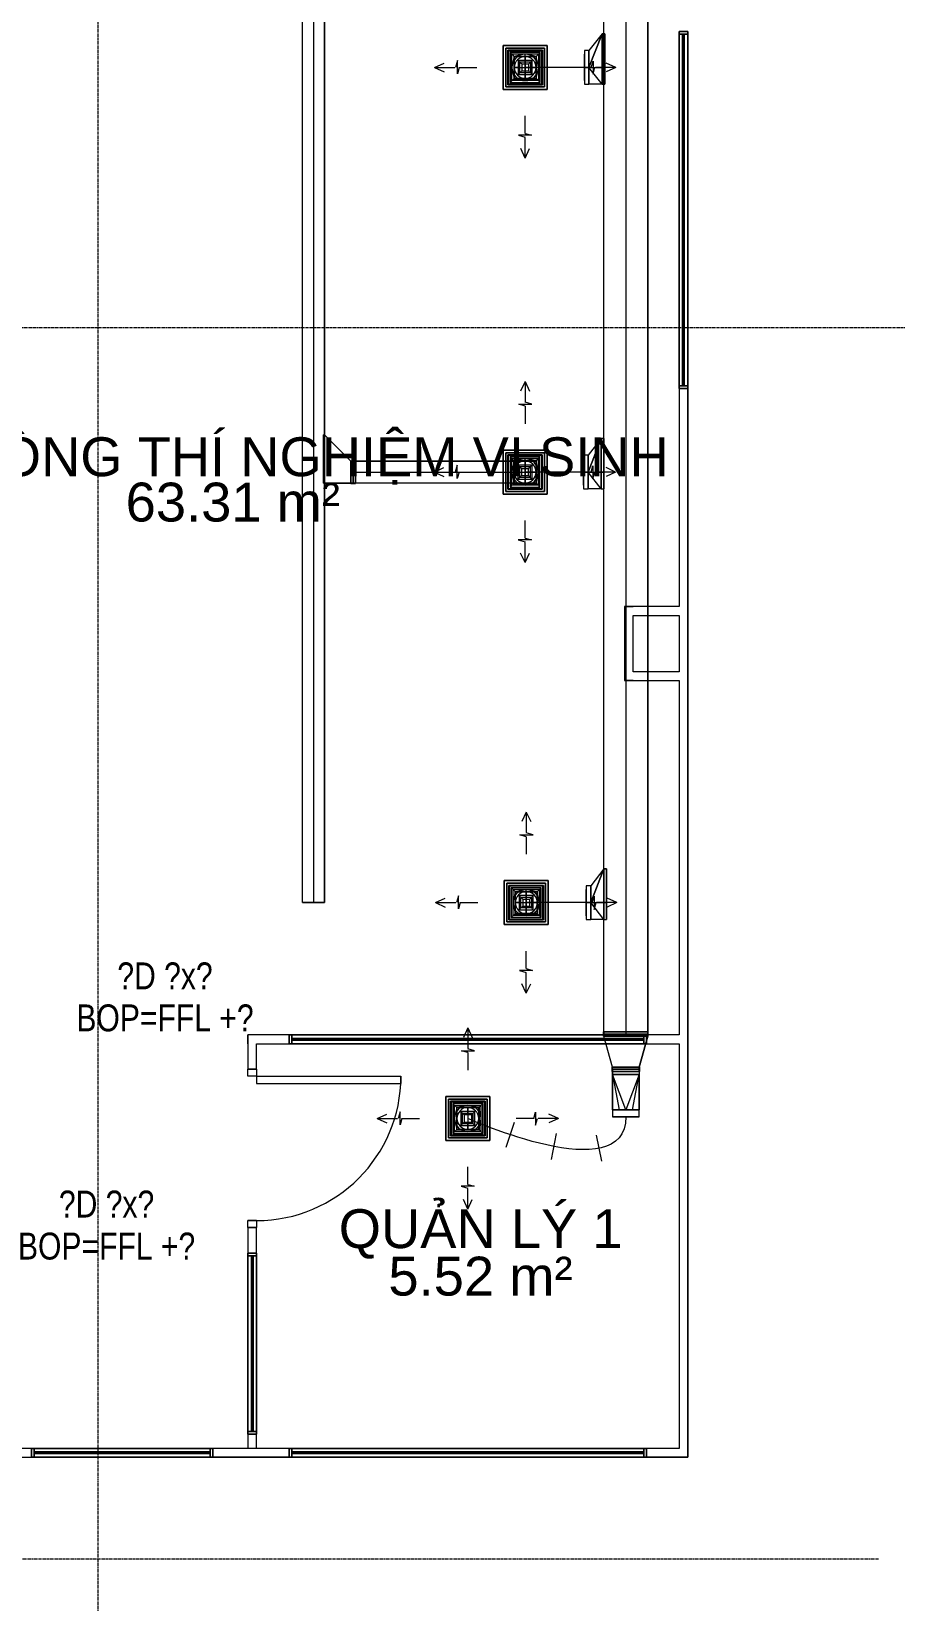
# Model space of a CAD drawing. Header units: millimetres. Extents: x -22227 to 20275, y 15053 to 61060.
# Drawn here: x 10521 to 15432, y 44196 to 53122 of the extents above; entities that cross this region are included whole.
import ezdxf

# ---------------------------------------------------------------- set-up
doc = ezdxf.new("R2010")
doc.units = ezdxf.units.MM
doc.linetypes.add('Grid Line', pattern=[22.225, 12.7, -3.175, 3.175, -3.175])
for name, color, linetype, lineweight in [('A-AREA-IDEN', 7, 'Continuous', 9), ('A-DETL-GENF', 7, 'Continuous', 5), ('A-GENM', 7, 'Continuous', 5), ('A-WALL', 7, 'Continuous', 9), ('M-HVAC-CDFF', 7, 'Continuous', 5), ('M-HVAC-DUCT', 7, 'Continuous', 18), ('M-HVAC-DUCT-CNTR', 7, 'Continuous', 5), ('M-HVAC-DUCT-IDEN', 7, 'Continuous', 9), ('S-GRID', 7, 'Continuous', 9)]:
    doc.layers.add(name, color=color, linetype=linetype, lineweight=lineweight)
for name, color, linetype, lineweight, true_color in [('A-DOOR', 5, 'Continuous', 9, 0x0000ff), ('A-FLOR', 7, 'Continuous', 9, 0x007f00), ('A-GLAZ', 7, 'Continuous', 9, 0x00007f), ('M-HVAC-DUCT-PATT', 7, 'Continuous', 5, 0x007f00)]:
    doc.layers.add(name, color=color, linetype=linetype, lineweight=lineweight, true_color=true_color)
doc.styles.add('Arial_2', font='arial.ttf', dxfattribs={"width": 0.8, "height": 153})
doc.styles.add('Arial_4', font='arial.ttf', dxfattribs={"height": 221})

# ---------------------------------------------------------------- blocks, each defined once
blk = doc.blocks.new('Cư_a đơn - _D5 _900x2200__TrongNha-1164036-MẶT BẰNG HỆ THỐNG GIÓ TƯƠI')
at = {"layer": 'A-DETL-GENF', "color": 253, "lineweight": 9, "true_color": 0xaaaaaa}
for p, q in [((410, -25), (370, -25)), ((370, -25), (370, -845)), ((410, -25), (410, -845)), ((410, -845), (370, -845))]:
    blk.add_line(p, q, dxfattribs=at)
blk.add_arc((410, -25), 820, 180, 270, dxfattribs=at)
at = {"layer": 'A-DOOR', "color": 254, "true_color": 0xccccff}
for p, q in [((-450, -25), (-450, 25)), ((-450, 25), (-410, 25)), ((-410, -25), (-410, 25)), ((410, 25), (450, 25)), ((410, -25), (410, 25)), ((450, 25), (450, -25)), ((-410, -25), (-450, -25)), ((450, -25), (410, -25))]:
    blk.add_line(p, q, dxfattribs=at)
at = {"layer": 'A-DOOR', "color": 161, "true_color": 0xaaaaff}
for p, q in [((-450, 25), (-410, 25)), ((-410, 25), (-410, -25)), ((410, -25), (410, 25)), ((410, 25), (450, 25)), ((-410, -25), (-450, -25)), ((450, -25), (410, -25))]:
    blk.add_line(p, q, dxfattribs=at)
at = {"layer": 'A-DOOR', "color": 254, "true_color": 0xe0e0ff}
for p, q in [((-450, -25), (-450, 25)), ((450, -25), (450, 25))]:
    blk.add_line(p, q, dxfattribs=at)
blk = doc.blocks.new('AK_OViewTuongPanel - 2000x1200-1199252-MẶT BẰNG HỆ THỐNG GIÓ TƯƠI')
at = {"layer": 'A-GLAZ', "true_color": 0xaaaaaa}
h = blk.add_hatch(dxfattribs=at)
h.set_pattern_fill('FP_2', color=253, style=0, pattern_type=2)
h.set_pattern_definition([(217.5, (13001.41, 47391.94), (5.44026, -166.40024), [11.4, -119.868, 11.4, -135.412, -140.335]), (217.5, (13001.41, 47391.94), (5.44026, -166.40024), [-278.079, 11.4, -128.935]), (187.5, (13001.4, 47391.94), (-152.8377, -243.7204), [11.4, -59.416, 11.4, -106.914, -45.339]), (187.5, (13001.4, 47391.94), (-152.8377, -243.7204), [-189.128, 11.4, -33.939]), (147.5, (13107.63, 47391.94), (-268.9374, -0.48855), [11.4, -31.78, 11.4, -144.048, -202.946]), (147.5, (13107.63, 47391.94), (-268.9374, -0.48855), [-198.628, 11.4, -191.546]), (137.5, (13107.63, 47391.94), (-259.6092, -75.7959), [11.4, -10.19, 11.4, -90.505, -116.586]), (137.5, (13107.63, 47391.94), (-259.6092, -75.7959), [-123.495, 11.4, -105.186])])
h.paths.add_polyline_path([(-1015, 25), (-1015, -25), (-1000, -25), (-1000, 25)])
h.paths.add_polyline_path([(1015, 25), (1000, 25), (1000, -25), (1015, -25)])
at = {"layer": 'A-GLAZ', "color": 9, "true_color": 0xaaaad4}
for p, q in [((-1015, 25), (-1015, -25)), ((-1000, 25), (-1015, 25)), ((-1000, -25), (-1000, 25)), ((1000, 25), (-1000, 25)), ((1000, 5), (-1000, 5)), ((-1000, 5), (-1000, -5)), ((1015, 25), (1000, 25)), ((1000, 25), (1000, -25)), ((1000, -5), (1000, 5)), ((1015, -25), (1015, 25)), ((-1015, -25), (-1000, -25)), ((-1000, -5), (1000, -5)), ((-1000, -25), (1000, -25)), ((1000, -25), (1015, -25))]:
    blk.add_line(p, q, dxfattribs=at)
at = {"layer": 'A-GLAZ', "color": 7, "true_color": 0xececf5}
for p, q in [((-1015, -25), (-1015, 25)), ((-1000, -5), (-1000, 5)), ((-1000, 5), (-1000, -5)), ((1000, 5), (1000, -5)), ((1000, -5), (1000, 5)), ((1015, 25), (1015, -25))]:
    blk.add_line(p, q, dxfattribs=at)
at = {"layer": 'A-GLAZ', "color": 254, "true_color": 0xe0e0ef}
for p, q in [((-1015, 25), (-1000, 25)), ((-1000, 25), (-1000, 5)), ((1000, 25), (1015, 25)), ((1000, 5), (1000, 25)), ((-1000, -25), (-1015, -25)), ((-1000, -5), (-1000, -25)), ((1000, -25), (1000, -5)), ((1015, -25), (1000, -25))]:
    blk.add_line(p, q, dxfattribs=at)
at = {"layer": 'A-GLAZ', "color": 254, "true_color": 0xcccce5}
for p, q in [((-1000, 25), (1000, 25)), ((-1000, 5), (1000, 5)), ((1000, -5), (-1000, -5)), ((1000, -25), (-1000, -25))]:
    blk.add_line(p, q, dxfattribs=at)
blk = doc.blocks.new('AK_OViewTuongPanel - 2000x1200-V4-MẶT BẰNG HỆ THỐNG GIÓ TƯƠI')
at = {"layer": 'A-GLAZ', "color": 9, "true_color": 0xaaaad4}
for p, q in [((-1015, 25), (-1015, -25)), ((-1000, 25), (-1015, 25)), ((-1000, -25), (-1000, 25)), ((1000, 25), (-1000, 25)), ((1000, 5), (-1000, 5)), ((-1000, 5), (-1000, -5)), ((1015, 25), (1000, 25)), ((1000, 25), (1000, -25)), ((1000, -5), (1000, 5)), ((1015, -25), (1015, 25)), ((-1015, -25), (-1000, -25)), ((-1000, -5), (1000, -5)), ((-1000, -25), (1000, -25)), ((1000, -25), (1015, -25))]:
    blk.add_line(p, q, dxfattribs=at)
at = {"layer": 'A-GLAZ', "color": 7, "true_color": 0xececf5}
for p, q in [((-1015, -25), (-1015, 25)), ((-1000, -5), (-1000, 5)), ((-1000, 5), (-1000, -5)), ((1000, 5), (1000, -5)), ((1000, -5), (1000, 5)), ((1015, 25), (1015, -25))]:
    blk.add_line(p, q, dxfattribs=at)
at = {"layer": 'A-GLAZ', "color": 254, "true_color": 0xe0e0ef}
for p, q in [((-1015, 25), (-1000, 25)), ((-1000, 25), (-1000, 5)), ((1000, 25), (1015, 25)), ((1000, 5), (1000, 25)), ((-1000, -25), (-1015, -25)), ((-1000, -5), (-1000, -25)), ((1000, -25), (1000, -5)), ((1015, -25), (1000, -25))]:
    blk.add_line(p, q, dxfattribs=at)
at = {"layer": 'A-GLAZ', "color": 254, "true_color": 0xcccce5}
for p, q in [((-1000, 25), (1000, 25)), ((-1000, 5), (1000, 5)), ((1000, -5), (-1000, -5)), ((1000, -25), (-1000, -25))]:
    blk.add_line(p, q, dxfattribs=at)
blk = doc.blocks.new('AK_OViewTuongPanel - 1000x1200-V5-MẶT BẰNG HỆ THỐNG GIÓ TƯƠI')
at = {"layer": 'A-GLAZ', "color": 254, "true_color": 0xe0e0ef}
for p, q in [((-515, 25), (-500, 25)), ((-500, 25), (-500, 5)), ((500, 25), (515, 25)), ((500, 5), (500, 25)), ((-500, -25), (-515, -25)), ((-500, -5), (-500, -25)), ((500, -25), (500, -5)), ((515, -25), (500, -25))]:
    blk.add_line(p, q, dxfattribs=at)
at = {"layer": 'A-GLAZ', "color": 7, "true_color": 0xececf5}
for p, q in [((-515, -25), (-515, 25)), ((-500, -5), (-500, 5)), ((-500, 5), (-500, -5)), ((500, 5), (500, -5)), ((500, -5), (500, 5)), ((515, 25), (515, -25))]:
    blk.add_line(p, q, dxfattribs=at)
at = {"layer": 'A-GLAZ', "color": 9, "true_color": 0xaaaad4}
for p, q in [((-515, 25), (-515, -25)), ((-500, 25), (-515, 25)), ((500, 25), (-500, 25)), ((-500, -25), (-500, 25)), ((500, 5), (-500, 5)), ((-500, 5), (-500, -5)), ((515, 25), (500, 25)), ((500, 25), (500, -25)), ((500, -5), (500, 5)), ((515, -25), (515, 25)), ((-515, -25), (-500, -25)), ((-500, -5), (500, -5)), ((-500, -25), (500, -25)), ((500, -25), (515, -25))]:
    blk.add_line(p, q, dxfattribs=at)
at = {"layer": 'A-GLAZ', "color": 254, "true_color": 0xcccce5}
for p, q in [((-500, 25), (500, 25)), ((-500, 5), (500, 5)), ((500, -5), (-500, -5)), ((500, -25), (-500, -25))]:
    blk.add_line(p, q, dxfattribs=at)
blk = doc.blocks.new('AK_OViewTuongPanel - 1000x1200-V26-MẶT BẰNG HỆ THỐNG GIÓ TƯƠI')
at = {"layer": 'A-GLAZ', "true_color": 0xaaaaaa}
h = blk.add_hatch(dxfattribs=at)
h.set_pattern_fill('FP_9', color=253, style=0, pattern_type=2)
h.set_pattern_definition([(307.5, (-45661.94, 11776.41), (166.40024, 5.44026), [11.4, -119.868, 11.4, -135.412, -140.335]), (307.5, (-45661.94, 11776.41), (166.40024, 5.44026), [-278.079, 11.4, -128.935]), (277.5, (-45661.94, 11776.4), (243.7204, -152.8377), [11.4, -59.416, 11.4, -106.914, -45.339]), (277.5, (-45661.94, 11776.4), (243.7204, -152.8377), [-189.128, 11.4, -33.939]), (237.5, (-45661.94, 11882.63), (0.48855, -268.9374), [11.4, -31.78, 11.4, -144.048, -202.946]), (237.5, (-45661.94, 11882.63), (0.48855, -268.9374), [-198.628, 11.4, -191.546]), (227.5, (-45661.94, 11882.63), (75.7959, -259.6092), [11.4, -10.19, 11.4, -90.505, -116.586]), (227.5, (-45661.94, 11882.63), (75.7959, -259.6092), [-123.495, 11.4, -105.186])])
h.paths.add_polyline_path([(-515, -25), (-500, -25), (-500, 25), (-515, 25)])
h.paths.add_polyline_path([(500, 25), (500, -25), (515, -25), (515, 25)])
at = {"layer": 'A-GLAZ', "color": 254, "true_color": 0xe0e0ef}
for p, q in [((-515, 25), (-500, 25)), ((-500, 25), (-500, 5)), ((500, 25), (515, 25)), ((500, 5), (500, 25)), ((-500, -25), (-515, -25)), ((-500, -5), (-500, -25)), ((500, -25), (500, -5)), ((515, -25), (500, -25))]:
    blk.add_line(p, q, dxfattribs=at)
at = {"layer": 'A-GLAZ', "color": 7, "true_color": 0xececf5}
for p, q in [((-515, -25), (-515, 25)), ((-500, -5), (-500, 5)), ((-500, 5), (-500, -5)), ((500, 5), (500, -5)), ((500, -5), (500, 5)), ((515, 25), (515, -25))]:
    blk.add_line(p, q, dxfattribs=at)
at = {"layer": 'A-GLAZ', "color": 9, "true_color": 0xaaaad4}
for p, q in [((-515, 25), (-515, -25)), ((-500, 25), (-515, 25)), ((500, 25), (-500, 25)), ((-500, -25), (-500, 25)), ((500, 5), (-500, 5)), ((-500, 5), (-500, -5)), ((515, 25), (500, 25)), ((500, 25), (500, -25)), ((500, -5), (500, 5)), ((515, -25), (515, 25)), ((-515, -25), (-500, -25)), ((-500, -5), (500, -5)), ((-500, -25), (500, -25)), ((500, -25), (515, -25))]:
    blk.add_line(p, q, dxfattribs=at)
at = {"layer": 'A-GLAZ', "color": 254, "true_color": 0xcccce5}
for p, q in [((-500, 25), (500, 25)), ((-500, 5), (500, 5)), ((500, -5), (-500, -5)), ((500, -25), (-500, -25))]:
    blk.add_line(p, q, dxfattribs=at)
blk = doc.blocks.new('AK_OViewTuongPanel - 2000x1200-V29-MẶT BẰNG HỆ THỐNG GIÓ TƯƠI')
at = {"layer": 'A-GLAZ', "color": 9, "true_color": 0xaaaad4}
for p, q in [((-1015, 25), (-1015, -25)), ((-1000, 25), (-1015, 25)), ((-1000, -25), (-1000, 25)), ((1000, 25), (-1000, 25)), ((1000, 5), (-1000, 5)), ((-1000, 5), (-1000, -5)), ((1015, 25), (1000, 25)), ((1000, 25), (1000, -25)), ((1000, -5), (1000, 5)), ((1015, -25), (1015, 25)), ((-1015, -25), (-1000, -25)), ((-1000, -5), (1000, -5)), ((-1000, -25), (1000, -25)), ((1000, -25), (1015, -25))]:
    blk.add_line(p, q, dxfattribs=at)
at = {"layer": 'A-GLAZ', "color": 7, "true_color": 0xececf5}
for p, q in [((-1015, -25), (-1015, 25)), ((-1000, -5), (-1000, 5)), ((-1000, 5), (-1000, -5)), ((1000, 5), (1000, -5)), ((1000, -5), (1000, 5)), ((1015, 25), (1015, -25))]:
    blk.add_line(p, q, dxfattribs=at)
at = {"layer": 'A-GLAZ', "color": 254, "true_color": 0xe0e0ef}
for p, q in [((-1015, 25), (-1000, 25)), ((-1000, 25), (-1000, 5)), ((1000, 25), (1015, 25)), ((1000, 5), (1000, 25)), ((-1000, -25), (-1015, -25)), ((-1000, -5), (-1000, -25)), ((1000, -25), (1000, -5)), ((1015, -25), (1000, -25))]:
    blk.add_line(p, q, dxfattribs=at)
at = {"layer": 'A-GLAZ', "color": 254, "true_color": 0xcccce5}
for p, q in [((-1000, 25), (1000, 25)), ((-1000, 5), (1000, 5)), ((1000, -5), (-1000, -5)), ((1000, -25), (-1000, -25))]:
    blk.add_line(p, q, dxfattribs=at)
blk = doc.blocks.new('AK-SGS-M3-A_rvt-1-MẶT BẰNG HỆ THỐNG GIÓ TƯƠI')
at = {"layer": 'A-WALL', "color": 7, "true_color": 0xececec}
for p, q in [((14201.4, 53121.9), (14201.4, 53106.9)), ((14251.4, 53106.9), (14251.4, 53121.9)), ((14201.4, 51106.9), (14201.4, 51091.9)), ((14251.4, 51091.9), (14201.4, 51091.9)), ((14251.4, 51091.9), (14251.4, 51106.9)), ((12001.4, 47416.9), (11986.4, 47416.9)), ((11986.4, 47366.9), (11986.4, 47416.9)), ((14016.4, 47416.9), (14001.4, 47416.9)), ((14016.4, 47416.9), (14016.4, 47366.9)), ((11986.4, 47366.9), (12001.4, 47366.9)), ((14001.4, 47366.9), (14016.4, 47366.9)), ((11751.4, 46176.9), (11751.4, 46161.9)), ((11751.4, 46176.9), (11801.4, 46176.9)), ((11801.4, 46161.9), (11801.4, 46176.9)), ((11751.4, 45161.9), (11751.4, 45146.9)), ((11801.4, 45146.9), (11751.4, 45146.9)), ((11801.4, 45146.9), (11801.4, 45161.9)), ((10521.4, 45016.9), (10521.4, 45066.9)), ((10536.4, 45066.9), (10521.4, 45066.9)), ((10521.4, 45016.9), (10536.4, 45016.9)), ((11551.4, 45066.9), (11536.4, 45066.9)), ((11536.4, 45016.9), (11551.4, 45016.9)), ((11551.4, 45066.9), (11551.4, 45016.9)), ((11986.4, 45016.9), (11986.4, 45066.9)), ((12001.4, 45066.9), (11986.4, 45066.9)), ((11986.4, 45016.9), (12001.4, 45016.9)), ((14016.4, 45066.9), (14001.4, 45066.9)), ((14001.4, 45016.9), (14016.4, 45016.9)), ((14016.4, 45066.9), (14016.4, 45016.9))]:
    blk.add_line(p, q, dxfattribs=at)
at = {"layer": 'A-WALL', "color": 254, "true_color": 0xe0e0e0}
for p, q in [((14201.4, 53106.9), (14201.4, 53121.9)), ((14251.4, 53121.9), (14251.4, 53106.9)), ((14201.4, 53106.9), (14201.4, 51106.9)), ((14251.4, 51106.9), (14251.4, 53106.9)), ((14201.4, 51091.9), (14201.4, 51106.9)), ((14251.4, 51091.9), (14201.4, 51091.9)), ((14251.4, 51106.9), (14251.4, 51091.9)), ((11986.4, 47366.9), (11986.4, 47416.9)), ((11986.4, 47416.9), (12001.4, 47416.9)), ((14001.4, 47416.9), (12001.4, 47416.9)), ((14001.4, 47416.9), (14016.4, 47416.9)), ((14016.4, 47416.9), (14016.4, 47366.9)), ((12001.4, 47366.9), (11986.4, 47366.9)), ((12001.4, 47366.9), (14001.4, 47366.9)), ((14016.4, 47366.9), (14001.4, 47366.9)), ((11801.4, 47221.9), (11751.4, 47221.9)), ((11751.4, 46321.9), (11801.4, 46321.9)), ((11751.4, 46176.9), (11801.4, 46176.9)), ((11751.4, 46161.9), (11751.4, 46176.9)), ((11751.4, 46161.9), (11751.4, 45161.9)), ((11801.4, 46176.9), (11801.4, 46161.9)), ((11801.4, 45161.9), (11801.4, 46161.9)), ((11751.4, 45146.9), (11751.4, 45161.9)), ((11801.4, 45146.9), (11751.4, 45146.9)), ((11801.4, 45161.9), (11801.4, 45146.9)), ((10521.4, 45016.9), (10521.4, 45066.9)), ((10521.4, 45066.9), (10536.4, 45066.9)), ((10536.4, 45016.9), (10521.4, 45016.9)), ((11536.4, 45066.9), (10536.4, 45066.9)), ((10536.4, 45016.9), (11536.4, 45016.9)), ((11536.4, 45066.9), (11551.4, 45066.9)), ((11551.4, 45016.9), (11536.4, 45016.9)), ((11551.4, 45066.9), (11551.4, 45016.9)), ((11801.4, 45066.9), (11751.4, 45066.9)), ((11986.4, 45016.9), (11986.4, 45066.9)), ((11986.4, 45066.9), (12001.4, 45066.9)), ((12001.4, 45016.9), (11986.4, 45016.9)), ((14001.4, 45066.9), (12001.4, 45066.9)), ((12001.4, 45016.9), (14001.4, 45016.9)), ((14001.4, 45066.9), (14016.4, 45066.9)), ((14016.4, 45016.9), (14001.4, 45016.9)), ((14016.4, 45066.9), (14016.4, 45016.9))]:
    blk.add_line(p, q, dxfattribs=at)
at = {"layer": 'A-WALL', "color": 254, "true_color": 0xcccccc}
for p, q in [((14201.4, 51106.9), (14201.4, 53106.9)), ((14251.4, 53106.9), (14251.4, 51106.9)), ((14201.4, 51091.9), (14201.4, 49851.9)), ((14251.4, 45016.9), (14251.4, 51091.9)), ((13891.4, 49851.9), (13941.4, 49851.9)), ((13891.4, 49851.9), (13891.4, 49431.9)), ((14201.4, 49851.9), (13941.4, 49851.9)), ((13941.4, 49481.9), (13941.4, 49801.9)), ((13941.4, 49801.9), (14201.4, 49801.9)), ((14201.4, 49801.9), (14201.4, 49481.9)), ((14201.4, 49481.9), (13941.4, 49481.9)), ((13941.4, 49431.9), (13891.4, 49431.9)), ((13941.4, 49431.9), (14201.4, 49431.9)), ((14201.4, 49431.9), (14201.4, 47416.9)), ((11986.4, 47416.9), (11751.4, 47416.9)), ((11751.4, 47366.9), (11751.4, 47416.9)), ((12001.4, 47416.9), (14001.4, 47416.9)), ((14201.4, 47416.9), (14016.4, 47416.9)), ((11751.4, 47366.9), (11751.4, 47221.9)), ((11801.4, 47366.9), (11986.4, 47366.9)), ((11801.4, 47221.9), (11801.4, 47366.9)), ((14001.4, 47366.9), (12001.4, 47366.9)), ((14016.4, 47366.9), (14201.4, 47366.9)), ((14201.4, 47366.9), (14201.4, 45066.9)), ((11751.4, 46321.9), (11751.4, 46176.9)), ((11801.4, 46176.9), (11801.4, 46321.9)), ((11751.4, 45161.9), (11751.4, 46161.9)), ((11801.4, 46161.9), (11801.4, 45161.9)), ((11751.4, 45146.9), (11751.4, 45066.9)), ((11801.4, 45066.9), (11801.4, 45146.9)), ((10536.4, 45066.9), (11536.4, 45066.9)), ((11536.4, 45016.9), (10536.4, 45016.9)), ((11751.4, 45066.9), (11551.4, 45066.9)), ((11551.4, 45016.9), (11986.4, 45016.9)), ((11986.4, 45066.9), (11801.4, 45066.9)), ((12001.4, 45066.9), (14001.4, 45066.9)), ((14001.4, 45016.9), (12001.4, 45016.9)), ((14201.4, 45066.9), (14016.4, 45066.9)), ((14016.4, 45016.9), (14201.4, 45016.9)), ((14251.4, 45016.9), (14201.4, 45016.9))]:
    blk.add_line(p, q, dxfattribs=at)
at = {"layer": 'A-WALL', "color": 253, "true_color": 0xaaaaaa}
for p, q in [((14201.4, 51091.9), (14201.4, 49851.9)), ((14251.4, 45016.9), (14251.4, 51091.9)), ((13941.4, 49851.9), (13891.4, 49851.9)), ((13891.4, 49851.9), (13891.4, 49431.9)), ((14201.4, 49851.9), (13941.4, 49851.9)), ((13941.4, 49481.9), (13941.4, 49801.9)), ((13941.4, 49801.9), (14201.4, 49801.9)), ((14201.4, 49801.9), (14201.4, 49481.9)), ((14201.4, 49481.9), (13941.4, 49481.9)), ((13891.4, 49431.9), (13941.4, 49431.9)), ((13941.4, 49431.9), (14201.4, 49431.9)), ((14201.4, 49431.9), (14201.4, 47416.9)), ((11986.4, 47416.9), (11751.4, 47416.9)), ((11751.4, 47416.9), (11751.4, 47366.9)), ((14201.4, 47416.9), (14016.4, 47416.9)), ((11751.4, 47366.9), (11751.4, 47221.9)), ((11801.4, 47366.9), (11986.4, 47366.9)), ((11801.4, 47221.9), (11801.4, 47366.9)), ((14016.4, 47366.9), (14201.4, 47366.9)), ((14201.4, 47366.9), (14201.4, 45066.9)), ((11751.4, 47221.9), (11801.4, 47221.9)), ((11751.4, 46321.9), (11751.4, 46176.9)), ((11801.4, 46321.9), (11751.4, 46321.9)), ((11801.4, 46176.9), (11801.4, 46321.9)), ((11751.4, 45146.9), (11751.4, 45066.9)), ((11801.4, 45066.9), (11801.4, 45146.9)), ((10521.4, 45066.9), (10238.9, 45066.9)), ((10238.9, 45016.9), (10521.4, 45016.9)), ((11751.4, 45066.9), (11551.4, 45066.9)), ((11551.4, 45016.9), (11986.4, 45016.9)), ((11986.4, 45066.9), (11801.4, 45066.9)), ((14201.4, 45066.9), (14016.4, 45066.9)), ((14016.4, 45016.9), (14201.4, 45016.9)), ((14201.4, 45016.9), (14251.4, 45016.9))]:
    blk.add_line(p, q, dxfattribs=at)
at = {"layer": 'A-DOOR', "color": 9, "lineweight": 9, "true_color": 0xaaaad4, "rotation": 89.9999999999999}
blk.add_blockref('Cư_a đơn - _D5 _900x2200__TrongNha-1164036-MẶT BẰNG HỆ THỐNG GIÓ TƯƠI', (11776.4, 46771.9), dxfattribs=at)
at = {"layer": 'A-GLAZ', "color": 9, "lineweight": 9, "true_color": 0xaaaad4}
for name, p, rotation in [('AK_OViewTuongPanel - 2000x1200-V29-MẶT BẰNG HỆ THỐNG GIÓ TƯƠI', (14226.4, 52106.9), 89.99999999999993), ('AK_OViewTuongPanel - 2000x1200-1199252-MẶT BẰNG HỆ THỐNG GIÓ TƯƠI', (13001.4, 47391.9), 180), ('AK_OViewTuongPanel - 1000x1200-V26-MẶT BẰNG HỆ THỐNG GIÓ TƯƠI', (11776.4, 45661.9), 89.9999999999999), ('AK_OViewTuongPanel - 2000x1200-V4-MẶT BẰNG HỆ THỐNG GIÓ TƯƠI', (13001.4, 45041.9), 180)]:
    blk.add_blockref(name, p, dxfattribs=dict(at, rotation=rotation))
blk.add_blockref('AK_OViewTuongPanel - 1000x1200-V5-MẶT BẰNG HỆ THỐNG GIÓ TƯƠI', (11036.4, 45041.9), dxfattribs=at)
blk = doc.blocks.new('01_DSC_SAD_Asli_1 ROD Connector_Horizontal_ - FAF 250X250-2073749-MẶT BẰNG HỆ THỐNG GIÓ TƯƠI')
at = {"layer": 'A-GENM', "color": 4, "true_color": 0x00ffff}
for p, q in [((0, 515), (-25.4, 460.6)), ((0, 515), (25.4, 460.6)), ((0, 515), (0, 400)), ((-36.1, 385.4), (38.7, 385.4)), ((0, 375), (-36.1, 385.4)), ((38.7, 385.4), (0, 396.4)), ((0, 375), (0, 275)), ((-515, 0), (-460.6, 25.4)), ((-385.4, 38.7), (-396.4, 0)), ((-385.4, -36.1), (-385.4, 38.7)), ((375, 0), (385.4, 36.1)), ((385.4, 36.1), (385.4, -38.7)), ((515, 0), (460.6, 25.4)), ((-515, 0), (-460.6, -25.4)), ((-515, 0), (-400, 0)), ((-375, 0), (-385.4, -36.1)), ((-375, 0), (-275, 0)), ((375, 0), (275, 0)), ((385.4, -38.7), (396.4, 0)), ((515, 0), (400, 0)), ((515, 0), (460.6, -25.4)), ((0, -375), (0, -275)), ((-38.7, -385.4), (0, -396.4)), ((36.1, -385.4), (-38.7, -385.4)), ((0, -375), (36.1, -385.4)), ((0, -515), (0, -400)), ((0, -515), (-25.4, -460.6)), ((0, -515), (25.4, -460.6))]:
    blk.add_line(p, q, dxfattribs=at)
at = {"layer": 'M-HVAC-CDFF', "color": 4, "true_color": 0x00ffff}
for p, q in [((125, 125), (-125, 125)), ((-125, 125), (-125, -125)), ((-125, -125), (-125, 125)), ((-125, 125), (125, 125)), ((110, 110), (-110, 110)), ((-110, 110), (-110, -110)), ((-110, -110), (-110, 110)), ((-110, 110), (110, 110)), ((98, 98), (-98, 98)), ((-98, 98), (-98, -98)), ((-98, -98), (-98, 98)), ((-98, 98), (98, 98)), ((-95, -95), (-95, 95)), ((-95, 95), (95, 95)), ((95, 95), (-95, 95)), ((-95, 95), (-95, -95)), ((-95, -95), (-95, 95)), ((-95, 95), (95, 95)), ((95, 95), (-95, 95)), ((-95, 95), (-95, -95)), ((95, 95), (95, -95)), ((95, -95), (95, 95)), ((95, 95), (95, -95)), ((95, -95), (95, 95)), ((98, -98), (98, 98)), ((98, 98), (98, -98)), ((110, -110), (110, 110)), ((110, 110), (110, -110)), ((125, -125), (125, 125)), ((125, 125), (125, -125)), ((-85, 85), (-85, -85)), ((85, 85), (-85, 85)), ((-75, -75), (-75, 75)), ((-75, -75), (-75, 75)), ((75, 75), (-75, 75)), ((75, 75), (-75, 75)), ((-65, 65), (-65, -65)), ((-65, 65), (65, 65)), ((-40, 40), (-40, -40)), ((40, 40), (-40, 40)), ((-30, -30), (-30, 30)), ((-30, -30), (-30, 30)), ((30, 30), (-30, 30)), ((30, 30), (-30, 30)), ((-20, 20), (-20, -20)), ((-20, 20), (20, 20)), ((20, -20), (20, 20)), ((30, 30), (30, -30)), ((30, 30), (30, -30)), ((40, -40), (40, 40)), ((65, -65), (65, 65)), ((75, 75), (75, -75)), ((75, 75), (75, -75)), ((85, -85), (85, 85)), ((-85, -85), (85, -85)), ((75, -75), (-75, -75)), ((75, -75), (-75, -75)), ((-65, -65), (65, -65)), ((-40, -40), (40, -40)), ((30, -30), (-30, -30)), ((30, -30), (-30, -30)), ((-20, -20), (20, -20)), ((-125, -125), (125, -125)), ((125, -125), (-125, -125)), ((-110, -110), (110, -110)), ((110, -110), (-110, -110)), ((-98, -98), (98, -98)), ((98, -98), (-98, -98)), ((95, -95), (-95, -95)), ((-95, -95), (95, -95)), ((95, -95), (-95, -95)), ((-95, -95), (95, -95))]:
    blk.add_line(p, q, dxfattribs=at)
for points in [[(-75, 75), (-76.2, 76.2), (-79.1, 79.1), (-82.9, 82.9), (-85, 85)], [(-75, 75), (-72.7, 72.7), (-68.7, 68.7), (-66, 66), (-65, 65)], [(-30, 30), (-31.2, 31.2), (-34.1, 34.1), (-37.9, 37.9), (-40, 40)], [(-30, 30), (-27.7, 27.7), (-23.7, 23.7), (-21, 21), (-20, 20)], [(20, 20), (21, 21), (23.7, 23.7), (27.7, 27.7), (30, 30)], [(40, 40), (37.9, 37.9), (34.1, 34.1), (31.2, 31.2), (30, 30)], [(65, 65), (66, 66), (68.7, 68.7), (72.7, 72.7), (75, 75)], [(85, 85), (82.9, 82.9), (79.1, 79.1), (76.2, 76.2), (75, 75)], [(-75, -75), (-76.2, -76.2), (-79.1, -79.1), (-82.9, -82.9), (-85, -85)], [(-75, -75), (-72.7, -72.7), (-68.7, -68.7), (-66, -66), (-65, -65)], [(-30, -30), (-31.2, -31.2), (-34.1, -34.1), (-37.9, -37.9), (-40, -40)], [(-30, -30), (-27.7, -27.7), (-23.7, -23.7), (-21, -21), (-20, -20)], [(30, -30), (27.7, -27.7), (23.7, -23.7), (21, -21), (20, -20)], [(30, -30), (31.2, -31.2), (34.1, -34.1), (37.9, -37.9), (40, -40)], [(75, -75), (72.7, -72.7), (68.7, -68.7), (66, -66), (65, -65)], [(75, -75), (76.2, -76.2), (79.1, -79.1), (82.9, -82.9), (85, -85)]]:
    blk.add_open_spline(points, degree=3, dxfattribs=at)
blk = doc.blocks.new('ConThu_ChuNhat_NepC1 - L200-2246191-MẶT BẰNG HỆ THỐNG GIÓ TƯƠI')
at = {"layer": 'M-HVAC-DUCT', "color": 4, "true_color": 0x00ffff}
for p, q in [((0, 75), (175, 125)), ((0, 75), (175, 125)), ((175, 127), (175, -127)), ((175, -127), (175, 127)), ((200, 127), (175, 127)), ((175, 127), (200, 127)), ((175, 125), (175, -125)), ((175, -125), (175, 125)), ((200, 125), (175, 125)), ((175, 125), (200, 125)), ((175, -125), (175, 125)), ((175, 125), (175, -125)), ((200, 127), (200, -127)), ((200, -127), (200, 127)), ((200, 125), (200, -125)), ((200, -125), (200, 125)), ((-25, -77), (-25, 77)), ((-25, 77), (-25, -77)), ((-25, 77), (0, 77)), ((-25, 77), (0, 77)), ((-25, -75), (-25, 75)), ((-25, 75), (-25, -75)), ((-25, 75), (0, 75)), ((-25, 75), (0, 75)), ((0, -77), (0, 77)), ((0, 77), (0, -77)), ((0, -75), (0, 75)), ((0, 75), (0, -75)), ((0, 75), (0, -75)), ((0, -75), (0, 75)), ((0, -75), (-25, -75)), ((-25, -75), (0, -75)), ((0, -77), (-25, -77)), ((-25, -77), (0, -77)), ((0, -75), (175, -125)), ((175, -125), (0, -75)), ((175, -125), (200, -125)), ((175, -125), (200, -125)), ((175, -127), (200, -127)), ((175, -127), (200, -127))]:
    blk.add_line(p, q, dxfattribs=at)
blk = doc.blocks.new('ConThu_VuongTron_NepC1 - Standard-2478703-MẶT BẰNG HỆ THỐNG GIÓ TƯƠI')
at = {"layer": 'M-HVAC-DUCT', "color": 4, "true_color": 0x00ffff}
for p, q in [((-30, -75), (-30, 75)), ((-30, 75), (-30, -75)), ((-30, 75), (0, 75)), ((-30, 75), (0, 75)), ((0, 75), (200, 75)), ((200, 75), (0, 75)), ((0, 75), (0, -75)), ((0, -75), (0, 75)), ((0, 75), (200, 0)), ((200, 37.5), (0, 75)), ((0, -75), (0, 75)), ((0, 75), (0, -75)), ((200, 0), (200, 75)), ((200, 0), (200, 75)), ((240, 75), (200, 75)), ((200, 75), (200, 0)), ((200, 75), (200, 0)), ((200, -75), (200, 0)), ((200, -75), (200, 0)), ((200, 0), (200, -75)), ((240, 0), (240, 75)), ((240, 0), (240, 75)), ((240, -75), (240, 0)), ((240, -75), (240, 0)), ((0, -75), (-30, -75)), ((-30, -75), (0, -75)), ((200, 0), (0, -75)), ((0, -75), (200, -37.5)), ((0, -75), (200, -75)), ((200, -75), (0, -75)), ((200, 0), (200, -75)), ((200, -75), (240, -75))]:
    blk.add_line(p, q, dxfattribs=at)
blk = doc.blocks.new('ChanRe_VuongTron_TDC - Standard-2480131-MẶT BẰNG HỆ THỐNG GIÓ TƯƠI')
at = {"layer": 'M-HVAC-DUCT', "color": 4, "true_color": 0x00ffff}
for p, q in [((0, 95.8), (-15, 95.8)), ((-15, -191.5), (-15, 95.8)), ((0, 95.8), (-15, 95.8)), ((-15, 95.8), (-15, -191.5)), ((0, 95.8), (74.6, 95.8)), ((0, 95.8), (0, -191.5)), ((0, 95.8), (74.6, 0)), ((0, 95.8), (74.6, 0)), ((0, -191.5), (0, 95.8)), ((0, 95.8), (0, -191.5)), ((0, -191.5), (0, 95.8)), ((74.6, 0), (74.6, 95.8)), ((100, 95.8), (74.6, 95.8)), ((74.6, 95.8), (74.6, -95.8)), ((74.6, 95.8), (74.6, -95.8)), ((100, -95.8), (100, 95.8)), ((100, -95.8), (100, 95.8)), ((0, -191.5), (74.6, 0)), ((74.6, 0), (0, -191.5)), ((74.6, -95.8), (74.6, 0)), ((0, -191.5), (74.6, -95.8)), ((74.6, -95.8), (100, -95.8)), ((-15, -191.5), (0, -191.5)), ((0, -191.5), (-15, -191.5))]:
    blk.add_line(p, q, dxfattribs=at)
blk = doc.blocks.new('ConThu_VuongTron_NepC1 - Standard-2536471-MẶT BẰNG HỆ THỐNG GIÓ TƯƠI')
at = {"layer": 'M-HVAC-DUCT', "color": 4, "true_color": 0x00ffff}
for p, q in [((13263.9, 50679.4), (13326.4, 50679.4)), ((13263.9, 50616.9), (13263.9, 50679.4)), ((13263.9, 50679.4), (13263.9, 50554.4)), ((13388.9, 50679.4), (13263.9, 50679.4)), ((13263.9, 50554.4), (13263.9, 50679.4)), ((13263.9, 50679.4), (13388.9, 50679.4)), ((13388.9, 50679.4), (13263.9, 50679.4)), ((13263.9, 50679.4), (13263.9, 50554.4)), ((13263.9, 50554.4), (13263.9, 50616.9)), ((13263.9, 50616.9), (13326.4, 50616.9)), ((13295.2, 50616.9), (13263.9, 50616.9)), ((13326.4, 50679.4), (13388.9, 50679.4)), ((13326.4, 50616.9), (13388.9, 50616.9)), ((13388.9, 50616.9), (13357.7, 50616.9)), ((13388.9, 50679.4), (13388.9, 50616.9)), ((13388.9, 50554.4), (13388.9, 50679.4)), ((13388.9, 50679.4), (13388.9, 50554.4)), ((13388.9, 50554.4), (13388.9, 50679.4)), ((13388.9, 50616.9), (13388.9, 50554.4)), ((13326.4, 50554.4), (13263.9, 50554.4)), ((13263.9, 50554.4), (13388.9, 50554.4)), ((13388.9, 50554.4), (13263.9, 50554.4)), ((13263.9, 50554.4), (13388.9, 50554.4)), ((13388.9, 50554.4), (13326.4, 50554.4))]:
    blk.add_line(p, q, dxfattribs=at)
for start, end in [(90, 180), (90, 180), (90, 180), (180, 270), (180, 270), (180, 270), (0, 90), (0, 90), (0, 90), (270, 0), (270, 0), (270, 0)]:
    blk.add_arc((13326.4, 50616.9), 62.5, start, end, dxfattribs=at)
blk = doc.blocks.new('ChanRe_ChuNhat_NepC1 - Standard-2536527-MẶT BẰNG HỆ THỐNG GIÓ TƯƠI')
at = {"layer": 'M-HVAC-DUCT', "color": 4, "true_color": 0x00ffff}
for p, q in [((150, 62.5), (-6.096, 62.5)), ((-6.096, 62.5), (150, 62.5)), ((-6.096, 62.5), (-6.096, -212.5)), ((-6.096, -212.5), (-6.096, 62.5)), ((150, 64.5), (150, -64.5)), ((150, -64.5), (150, 64.5)), ((162.5, 64.5), (150, 64.5)), ((150, 64.5), (162.5, 64.5)), ((150, 62.5), (150, -62.5)), ((150, -62.5), (150, 62.5)), ((150, 62.5), (150, -62.5)), ((150, -62.5), (150, 62.5)), ((162.5, 62.5), (150, 62.5)), ((150, 62.5), (162.5, 62.5)), ((162.5, 64.5), (162.5, -64.5)), ((162.5, -64.5), (162.5, 64.5)), ((175, 64.5), (162.5, 64.5)), ((162.5, 64.5), (175, 64.5)), ((162.5, 64.5), (162.5, -64.5)), ((162.5, -64.5), (162.5, 64.5)), ((162.5, 62.5), (162.5, -62.5)), ((162.5, -62.5), (162.5, 62.5)), ((175, 62.5), (162.5, 62.5)), ((162.5, 62.5), (175, 62.5)), ((162.5, 62.5), (162.5, -62.5)), ((162.5, -62.5), (162.5, 62.5)), ((175, 64.5), (175, -64.5)), ((175, -64.5), (175, 64.5)), ((175, 62.5), (175, -62.5)), ((175, -62.5), (175, 62.5)), ((0, -212.5), (150, -62.5)), ((0, -212.5), (150, -62.5)), ((150, -62.5), (162.5, -62.5)), ((150, -62.5), (162.5, -62.5)), ((150, -64.5), (162.5, -64.5)), ((150, -64.5), (162.5, -64.5)), ((162.5, -62.5), (175, -62.5)), ((162.5, -62.5), (175, -62.5)), ((162.5, -64.5), (175, -64.5)), ((162.5, -64.5), (175, -64.5)), ((-6.096, -212.5), (0, -212.5)), ((0, -212.5), (-6.096, -212.5))]:
    blk.add_line(p, q, dxfattribs=at)
blk = doc.blocks.new('ConThu_VuongTron_NepC1 - Standard-2552842-MẶT BẰNG HỆ THỐNG GIÓ TƯƠI')
at = {"layer": 'M-HVAC-DUCT', "color": 4, "true_color": 0x00ffff}
for p, q in [((12938.9, 47004.6), (12928.3, 46959.1)), ((12984.5, 47015.2), (12938.9, 47004.6)), ((12938.9, 47004.6), (13063.9, 47004.6)), ((12938.9, 46879.6), (12938.9, 47004.6)), ((13063.9, 47004.6), (12938.9, 47004.6)), ((12938.9, 47004.6), (12938.9, 46879.6)), ((12938.9, 46879.6), (12938.9, 47004.6)), ((12938.9, 47004.6), (13063.9, 47004.6)), ((13001.4, 47004.6), (13001.4, 46942.1)), ((13001.4, 46979.6), (13001.4, 47004.6)), ((13063.9, 47004.6), (13018.3, 47015.2)), ((13074.5, 46959.1), (13063.9, 47004.6)), ((13063.9, 47004.6), (13063.9, 46879.6)), ((13063.9, 46879.6), (13063.9, 47004.6)), ((13063.9, 47004.6), (13063.9, 46879.6)), ((12928.3, 46925.2), (12938.9, 46879.6)), ((12984.5, 46869.1), (12938.9, 46879.6)), ((13063.9, 46879.6), (12938.9, 46879.6)), ((12938.9, 46879.6), (13063.9, 46879.6)), ((13063.9, 46879.6), (12938.9, 46879.6)), ((13001.4, 46942.1), (13001.4, 46879.6)), ((13001.4, 46879.6), (13001.4, 46904.6)), ((13018.3, 46869.1), (13063.9, 46879.6)), ((13063.9, 46879.6), (13074.5, 46925.2))]:
    blk.add_line(p, q, dxfattribs=at)
for start, end in [(90, 180), (90, 180), (90, 180), (0, 90), (0, 90), (0, 90), (180, 270), (180, 270), (180, 270), (270, 0), (270, 0), (270, 0)]:
    blk.add_arc((13001.4, 46942.1), 75, start, end, dxfattribs=at)
blk = doc.blocks.new('AK-SGS-M3-Hrvt_rvt-1-MẶT BẰNG HỆ THỐNG GIÓ TƯƠI')
at = {"layer": 'A-FLOR', "color": 7, "true_color": 0xf3f9f3}
for p, q in [((14251.4, 53121.9), (14251.4, 53106.9)), ((14251.4, 51106.9), (14251.4, 51091.9)), ((10536.4, 45016.9), (10521.4, 45016.9)), ((11551.4, 45016.9), (11536.4, 45016.9)), ((12001.4, 45016.9), (11986.4, 45016.9)), ((14016.4, 45016.9), (14001.4, 45016.9))]:
    blk.add_line(p, q, dxfattribs=at)
at = {"layer": 'A-FLOR', "color": 7, "true_color": 0xecf5ec}
for p, q in [((14251.4, 53106.9), (14251.4, 53121.9)), ((14251.4, 53106.9), (14251.4, 51106.9)), ((14251.4, 51091.9), (14251.4, 51106.9)), ((10521.4, 45016.9), (10536.4, 45016.9)), ((11536.4, 45016.9), (10536.4, 45016.9)), ((11536.4, 45016.9), (11551.4, 45016.9)), ((11986.4, 45016.9), (12001.4, 45016.9)), ((14001.4, 45016.9), (12001.4, 45016.9)), ((14001.4, 45016.9), (14016.4, 45016.9))]:
    blk.add_line(p, q, dxfattribs=at)
at = {"layer": 'A-FLOR', "color": 254, "true_color": 0xe0efe0}
for p, q in [((14251.4, 51106.9), (14251.4, 53106.9)), ((14251.4, 51091.9), (14251.4, 45016.9)), ((10536.4, 45016.9), (11536.4, 45016.9)), ((11986.4, 45016.9), (11551.4, 45016.9)), ((12001.4, 45016.9), (14001.4, 45016.9)), ((14251.4, 45016.9), (14016.4, 45016.9))]:
    blk.add_line(p, q, dxfattribs=at)
at = {"layer": 'A-FLOR', "color": 254, "true_color": 0xcce5cc}
for p, q in [((14251.4, 45016.9), (14251.4, 51091.9)), ((11551.4, 45016.9), (11986.4, 45016.9)), ((14016.4, 45016.9), (14251.4, 45016.9))]:
    blk.add_line(p, q, dxfattribs=at)
at = {"layer": 'M-HVAC-DUCT', "color": 4, "true_color": 0x00ffff}
for p, q in [((13774.3, 47421.7), (13774.3, 56119)), ((13774.3, 47421.7), (13774.3, 56119)), ((14024.3, 56119), (14024.3, 47421.7)), ((14024.3, 47421.7), (14024.3, 56119)), ((12062.1, 48169.1), (12062.1, 55329.4)), ((12062.1, 48169.1), (12062.1, 55329.4)), ((12187.1, 55329.4), (12187.1, 48169.1)), ((12187.1, 48169.1), (12187.1, 55329.4)), ((12181, 50829.4), (12187.1, 50829.4)), ((12181, 50554.4), (12181, 50829.4)), ((12181, 50829.4), (12181, 50554.4)), ((12187.1, 50829.4), (12181, 50829.4)), ((12187.1, 50554.4), (12187.1, 50829.4)), ((12187.1, 50829.4), (12187.1, 50554.4)), ((12349.6, 50679.4), (12349.6, 50554.4)), ((12349.6, 50554.4), (12349.6, 50679.4)), ((12349.6, 50679.4), (13326.4, 50679.4)), ((13326.4, 50679.4), (12349.6, 50679.4)), ((13326.4, 50679.4), (13326.4, 50554.4)), ((13326.4, 50554.4), (13326.4, 50679.4)), ((12187.1, 50554.4), (12181, 50554.4)), ((12181, 50554.4), (12187.1, 50554.4)), ((13326.4, 50554.4), (12349.6, 50554.4)), ((13326.4, 50554.4), (12349.6, 50554.4)), ((12187.1, 48169.1), (12062.1, 48169.1)), ((12062.1, 48169.1), (12187.1, 48169.1)), ((14024.3, 47421.7), (13774.3, 47421.7)), ((13774.3, 47421.7), (14024.3, 47421.7))]:
    blk.add_line(p, q, dxfattribs=at)
at = {"layer": 'M-HVAC-DUCT-CNTR', "color": 4, "true_color": 0x00ffff}
for p, q in [((13899.3, 56119), (13899.3, 47421.7)), ((12124.6, 55329.4), (12124.6, 48169.1)), ((13664.3, 52916.9), (13779.3, 52916.9)), ((12349.6, 50616.9), (13326.4, 50616.9)), ((13659.3, 50616.9), (13774.3, 50616.9)), ((13674.3, 48169.1), (13789.3, 48169.1))]:
    blk.add_line(p, q, dxfattribs=at)
for points in [[(13664.3, 52916.9), (13356.4, 52916.9), (13327.3, 52916.9), (13327.3, 52916.9)], [(13659.3, 50616.9), (13351.9, 50616.9), (13326.4, 50616.9), (13326.4, 50616.9)], [(13674.3, 48169.1), (13365.9, 48169.1), (13333.3, 48169.1), (13333.3, 48169.1)], [(13899.3, 46951.7), (13899.3, 46537.3), (13001.4, 46942.1), (13001.4, 46942.1)]]:
    blk.add_open_spline(points, degree=3, dxfattribs=at)
at = {"layer": 'M-HVAC-DUCT-PATT', "color": 4, "true_color": 0x00ffff}
for p, q in [((13327.3, 52841.9), (13327.3, 52991.9)), ((13664.3, 52841.9), (13664.3, 52991.9)), ((13326.4, 50541.9), (13326.4, 50691.9)), ((13659.3, 50541.9), (13659.3, 50691.9)), ((13333.3, 48094.1), (13333.3, 48244.1)), ((13674.3, 48094.1), (13674.3, 48244.1)), ((13218.6, 46778.7), (13265.9, 46921)), ((13974.3, 46951.7), (13824.3, 46951.7)), ((13477.2, 46709.4), (13505.3, 46856.8)), ((13762.4, 46699.3), (13732.7, 46846.4))]:
    blk.add_line(p, q, dxfattribs=at)
at = {"layer": 'M-HVAC-CDFF', "color": 4, "lineweight": 18, "true_color": 0x00ffff}
for p in [(13327.3, 52916.9), (13326.4, 50616.9), (13333.3, 48169.1)]:
    blk.add_blockref('01_DSC_SAD_Asli_1 ROD Connector_Horizontal_ - FAF 250X250-2073749-MẶT BẰNG HỆ THỐNG GIÓ TƯƠI', p, dxfattribs=at)
at = {"layer": 'M-HVAC-CDFF', "color": 4, "lineweight": 18, "true_color": 0x00ffff, "rotation": 270.0000000000002}
blk.add_blockref('01_DSC_SAD_Asli_1 ROD Connector_Horizontal_ - FAF 250X250-2073749-MẶT BẰNG HỆ THỐNG GIÓ TƯƠI', (13001.4, 46942.1), dxfattribs=at)
at = {"layer": 'M-HVAC-DUCT', "color": 4, "lineweight": 18, "true_color": 0x00ffff}
for name, p, rotation in [('ChanRe_VuongTron_TDC - Standard-2480131-MẶT BẰNG HỆ THỐNG GIÓ TƯƠI', (13764.3, 52916.9), 180), ('ChanRe_VuongTron_TDC - Standard-2480131-MẶT BẰNG HỆ THỐNG GIÓ TƯƠI', (13759.3, 50616.9), 180), ('ChanRe_VuongTron_TDC - Standard-2480131-MẶT BẰNG HỆ THỐNG GIÓ TƯƠI', (13774.3, 48169.1), 180), ('ConThu_ChuNhat_NepC1 - L200-2246191-MẶT BẰNG HỆ THỐNG GIÓ TƯƠI', (13899.3, 47234.2), 90.00000000000011), ('ConThu_VuongTron_NepC1 - Standard-2478703-MẶT BẰNG HỆ THỐNG GIÓ TƯƠI', (13899.3, 47191.7), 270.0000000000001), ('ConThu_VuongTron_NepC1 - Standard-2536471-MẶT BẰNG HỆ THỐNG GIÓ TƯƠI', (-37615.5, 60268.6), 270)]:
    blk.add_blockref(name, p, dxfattribs=dict(at, rotation=rotation))
for name, p in [('ConThu_VuongTron_NepC1 - Standard-2552842-MẶT BẰNG HỆ THỐNG GIÓ TƯƠI', (325.9, 5974.8)), ('ConThu_VuongTron_NepC1 - Standard-2536471-MẶT BẰNG HỆ THỐNG GIÓ TƯƠI', (0.9, 2300)), ('ConThu_VuongTron_NepC1 - Standard-2552842-MẶT BẰNG HỆ THỐNG GIÓ TƯƠI', (325, 3674.8)), ('ConThu_VuongTron_NepC1 - Standard-2536471-MẶT BẰNG HỆ THỐNG GIÓ TƯƠI', (0, 0)), ('ConThu_VuongTron_NepC1 - Standard-2552842-MẶT BẰNG HỆ THỐNG GIÓ TƯƠI', (331.9, 1226.9)), ('ConThu_VuongTron_NepC1 - Standard-2536471-MẶT BẰNG HỆ THỐNG GIÓ TƯƠI', (6.9, -2447.9)), ('ConThu_VuongTron_NepC1 - Standard-2552842-MẶT BẰNG HỆ THỐNG GIÓ TƯƠI', (0, 0))]:
    blk.add_blockref(name, p, dxfattribs=at)
at = {"layer": 'M-HVAC-DUCT', "color": 4, "lineweight": 18, "true_color": 0x00ffff, "extrusion": (0, 0, -1), "rotation": 180}
blk.add_blockref('ChanRe_ChuNhat_NepC1 - Standard-2536527-MẶT BẰNG HỆ THỐNG GIÓ TƯƠI', (-12187.1, 50616.9), dxfattribs=at)

msp = doc.modelspace()

# ---------------------------------------------------------------- linework, layer by layer
at = {"layer": 'S-GRID', "linetype": 'Grid Line'}
for p, q in [((10901.4, 15335.3), (10901.4, 59870.5)), ((20274.5, 51436.9), (-21036.6, 51436.9)), ((15334.6, 44436.9), (-21036.6, 44436.9))]:
    msp.add_line(p, q, dxfattribs=at)

# ---------------------------------------------------------------- block references
at = {"lineweight": 5}
for name in ['AK-SGS-M3-Hrvt_rvt-1-MẶT BẰNG HỆ THỐNG GIÓ TƯƠI', 'AK-SGS-M3-A_rvt-1-MẶT BẰNG HỆ THỐNG GIÓ TƯƠI']:
    msp.add_blockref(name, (0, 0), dxfattribs=at)

# ---------------------------------------------------------------- texts
at = {"layer": 'A-AREA-IDEN', "char_height": 221, "line_spacing_factor": 0.936439, "style": 'Arial_4'}
for s, insert, width, attachment_point in [('\\pxqc,t9.76923,19.53846,29.30769,39.07692,48.84615,58.61538,68.38462,78.15385,87.92308,97.69231,107.46154,117.23077,127,136.76923,146.53846,156.30769,166.07692,175.84615,185.61538,195.38462,205.15385,214.92308,224.69231,234.46154,244.23077,254,263.76923,273.53846,283.30769,293.07692,302.84615,312.61538;{VĂN PHÒNG THÍ NGHIỆM VI SINH}', (11665.1, 50544.6), 4858.6, 8), ('\\pxqc,t9.76923,19.53846,29.30769,39.07692,48.84615,58.61538,68.38462,78.15385,87.92308,97.69231,107.46154,117.23077,127,136.76923,146.53846,156.30769,166.07692,175.84615,185.61538,195.38462,205.15385,214.92308,224.69231,234.46154,244.23077,254,263.76923,273.53846,283.30769,293.07692,302.84615,312.61538;{63.31 m²}', (11665.9, 50444.6), 1213.8, 5), ('\\pxqc,t9.76923,19.53846,29.30769,39.07692,48.84615,58.61538,68.38462,78.15385,87.92308,97.69231,107.46154,117.23077,127,136.76923,146.53846,156.30769,166.07692,175.84615,185.61538,195.38462,205.15385,214.92308,224.69231,234.46154,244.23077,254,263.76923,273.53846,283.30769,293.07692,302.84615,312.61538;{QUẢN LÝ 1}', (13074.1, 46144.5), 1596.3, 8), ('\\pxqc,t9.76923,19.53846,29.30769,39.07692,48.84615,58.61538,68.38462,78.15385,87.92308,97.69231,107.46154,117.23077,127,136.76923,146.53846,156.30769,166.07692,175.84615,185.61538,195.38462,205.15385,214.92308,224.69231,234.46154,244.23077,254,263.76923,273.53846,283.30769,293.07692,302.84615,312.61538;{5.52 m²}', (13073.2, 46044.4), 1045.5, 5)]:
    msp.add_mtext(s, dxfattribs=dict(at, insert=insert, width=width, attachment_point=attachment_point))
at = {"layer": 'M-HVAC-DUCT-IDEN', "color": 1, "true_color": 0xff0000, "char_height": 153, "width": 1034.96, "attachment_point": 5, "line_spacing_factor": 0.936439, "style": 'Arial_2'}
for insert in [(11280.5, 47632.3), (10948.5, 46335.2)]:
    msp.add_mtext('\\pxqc,t11.28889,22.57778,33.86667,45.15556,56.44444,67.73333,79.02222,90.31111,101.6,112.88889,124.17778,135.46667,146.75556,158.04444,169.33333,180.62222,191.91111,203.2,214.48889,225.77778,237.06667,248.35556,259.64444,270.93333,282.22222,293.51111,304.8,316.08889,327.37778,338.66667,349.95556,361.24444;{?D ?x?\\PBOP=FFL +?}', dxfattribs=dict(at, insert=insert))

doc.saveas('drawing.dxf')
